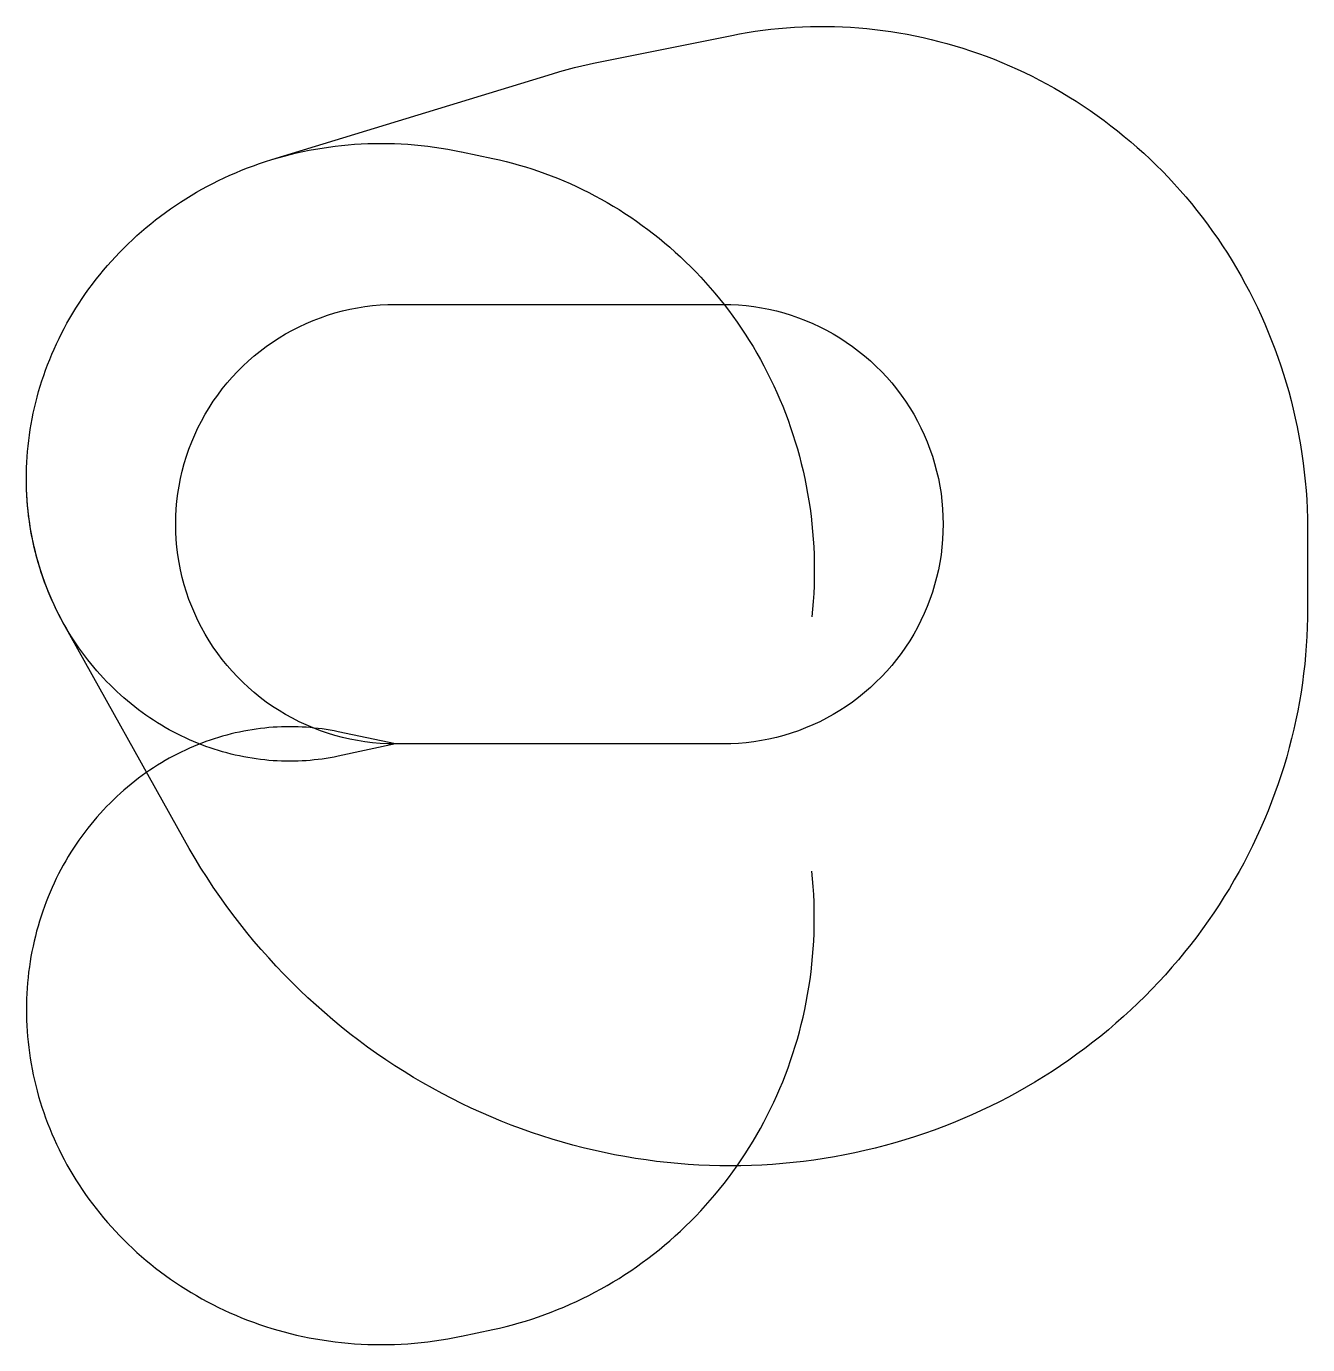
# Model space of a CAD drawing. Header units: metres. Extents: x -12441 to 30737, y -20249 to 24193.
import ezdxf

# ---------------------------------------------------------------- set-up
doc = ezdxf.new("R2010")
doc.units = ezdxf.units.M

msp = doc.modelspace()

# ---------------------------------------------------------------- linework, layer by layer
at = {"layer": 'NorminalTrack', "color": 1}
msp.add_lwpolyline([(0, 0), (0, 0), (-259, 5), (-517, 18), (-774, 41), (-1031, 72), (-1287, 113), (-1540, 162), (-1792, 220), (-2042, 287), (-2290, 363), (-2534, 447), (-2776, 540), (-3014, 641), (-3248, 750), (-3478, 867), (-3705, 993), (-3926, 1126), (-4143, 1267), (-4355, 1415), (-4562, 1571), (-4763, 1733), (-4958, 1903), (-5147, 2079), (-5330, 2262), (-5506, 2452), (-5676, 2647), (-5839, 2848), (-5994, 3054), (-6143, 3266), (-6283, 3483), (-6417, 3705), (-6542, 3931), (-6659, 4161), (-6769, 4396), (-6870, 4634), (-6962, 4875), (-7047, 5120), (-7122, 5367), (-7189, 5617), (-7247, 5869), (-7297, 6123), (-7337, 6378), (-7369, 6635), (-7391, 6892), (-7405, 7151), (-7409, 7409), (-7405, 7668), (-7391, 7926), (-7369, 8184), (-7337, 8440), (-7297, 8696), (-7247, 8950), (-7189, 9202), (-7122, 9452), (-7047, 9699), (-6962, 9943), (-6870, 10185), (-6769, 10423), (-6659, 10657), (-6542, 10888), (-6417, 11114), (-6283, 11336), (-6143, 11552), (-5994, 11764), (-5839, 11971), (-5676, 12172), (-5506, 12367), (-5330, 12556), (-5147, 12739), (-4958, 12915), (-4763, 13085), (-4562, 13248), (-4355, 13404), (-4143, 13552), (-3926, 13693), (-3705, 13826), (-3478, 13951), (-3248, 14069), (-3014, 14178), (-2776, 14279), (-2534, 14372), (-2290, 14456), (-2042, 14532), (-1792, 14598), (-1540, 14657), (-1287, 14706), (-1031, 14746), (-774, 14778), (-517, 14801), (-259, 14814), (0, 14819), (0, 14819), (11044, 14819), (11044, 14819), (11303, 14814), (11561, 14801), (11819, 14778), (12076, 14746), (12331, 14706), (12585, 14657), (12837, 14598), (13087, 14532), (13334, 14456), (13579, 14372), (13820, 14279), (14058, 14178), (14293, 14069), (14523, 13951), (14749, 13826), (14971, 13693), (15188, 13552), (15400, 13404), (15606, 13248), (15807, 13085), (16002, 12915), (16191, 12739), (16374, 12556), (16551, 12367), (16720, 12172), (16883, 11971), (17039, 11764), (17187, 11552), (17328, 11336), (17461, 11114), (17586, 10888), (17704, 10657), (17813, 10423), (17914, 10185), (18007, 9943), (18091, 9699), (18167, 9452), (18234, 9202), (18292, 8950), (18341, 8696), (18382, 8440), (18413, 8184), (18436, 7926), (18449, 7668), (18454, 7409), (18449, 7151), (18436, 6892), (18413, 6635), (18382, 6378), (18341, 6123), (18292, 5869), (18234, 5617), (18167, 5367), (18091, 5120), (18007, 4875), (17914, 4634), (17813, 4396), (17704, 4161), (17586, 3931), (17461, 3705), (17328, 3483), (17187, 3266), (17039, 3054), (16883, 2848), (16720, 2647), (16551, 2452), (16374, 2262), (16191, 2079), (16002, 1903), (15807, 1733), (15606, 1571), (15400, 1415), (15188, 1267), (14971, 1126), (14749, 993), (14523, 867), (14293, 750), (14058, 641), (13820, 540), (13579, 447), (13334, 363), (13087, 287), (12837, 220), (12585, 162), (12331, 113), (12076, 72), (11819, 41), (11561, 18), (11303, 5), (11044, 0), (0, 0)], dxfattribs=at)
at = {"layer": 'WindSpiral', "color": 5}
for points in [[(0, 0), (-1937, -412), (-2068, -439), (-2201, -464), (-2334, -486), (-2468, -506), (-2603, -524), (-2738, -539), (-2874, -553), (-3011, -563), (-3149, -572), (-3287, -578), (-3426, -582), (-3565, -583), (-3705, -582), (-3845, -578), (-3985, -572), (-4126, -563), (-4267, -552), (-4409, -539), (-4550, -523), (-4692, -504), (-4834, -483), (-4976, -459), (-5118, -433), (-5260, -404), (-5402, -373), (-5544, -339), (-5686, -302), (-5827, -263), (-5968, -221), (-6109, -177), (-6250, -130), (-6390, -80), (-6529, -28), (-6669, 27), (-6807, 84), (-6945, 144), (-7083, 207), (-7219, 272), (-7355, 339), (-7491, 410), (-7625, 483), (-7758, 558), (-7891, 636), (-8023, 717), (-8153, 800), (-8283, 885), (-8411, 974), (-8538, 1064), (-8664, 1157), (-8789, 1253), (-8912, 1351), (-9034, 1452), (-9155, 1554), (-9274, 1660), (-9391, 1767), (-9507, 1877), (-9622, 1990), (-9735, 2105), (-9846, 2222), (-9955, 2341), (-10063, 2462), (-10168, 2586), (-10272, 2712), (-10374, 2840), (-10474, 2970), (-10572, 3102), (-10668, 3237), (-10762, 3373), (-10854, 3512), (-10943, 3652), (-11030, 3794), (-11115, 3939), (-11198, 4085), (-11279, 4233), (-11357, 4382), (-11432, 4534), (-11505, 4687), (-11576, 4842), (-11644, 4999), (-11710, 5157), (-11773, 5317), (-11833, 5478), (-11891, 5640), (-11946, 5805), (-11998, 5970), (-12047, 6137), (-12094, 6305), (-12138, 6474), (-12179, 6645), (-12217, 6817), (-12252, 6990), (-12285, 7163), (-12314, 7338), (-12340, 7514), (-12364, 7691), (-12384, 7868), (-12401, 8047), (-12415, 8226), (-12426, 8406), (-12434, 8586), (-12439, 8767), (-12441, 8949), (-12439, 9131), (-12434, 9313), (-12427, 9496), (-12415, 9679), (-12401, 9862), (-12383, 10046), (-12363, 10229), (-12338, 10413), (-12311, 10597), (-12280, 10781), (-12246, 10964), (-12209, 11148), (-12169, 11331), (-12125, 11514), (-12078, 11696), (-12027, 11879), (-11973, 12060), (-11916, 12242), (-11856, 12422), (-11792, 12602), (-11725, 12782), (-11655, 12960), (-11581, 13138), (-11505, 13315), (-11425, 13491), (-11341, 13666), (-11255, 13839), (-11165, 14012), (-11072, 14184), (-10975, 14354), (-10876, 14523), (-10773, 14691), (-10667, 14857), (-10558, 15022), (-10446, 15185), (-10331, 15347), (-10213, 15507), (-10092, 15665), (-9967, 15821), (-9840, 15976), (-9709, 16129), (-9576, 16279), (-9440, 16428), (-9301, 16575), (-9159, 16720), (-9014, 16862), (-8866, 17002), (-8716, 17140), (-8563, 17276), (-8407, 17409), (-8248, 17540), (-8087, 17668), (-7923, 17794), (-7757, 17917), (-7588, 18037), (-7417, 18155), (-7243, 18270), (-7067, 18383), (-6889, 18492), (-6708, 18598), (-6525, 18702), (-6340, 18803), (-6153, 18900), (-5963, 18995), (-5772, 19086), (-5579, 19174), (-5383, 19259), (-5186, 19341), (-4987, 19420), (-4786, 19495), (-4584, 19567), (-4379, 19635), (-4173, 19700), (-4173, 19700), (5295, 22598), (5538, 22670), (5782, 22738), (6028, 22802), (6275, 22861), (6524, 22917), (6670, 22947), (11331, 23890), (11591, 23940), (11853, 23986), (12116, 24027), (12380, 24064), (12645, 24096), (12911, 24124), (13178, 24147), (13446, 24166), (13714, 24179), (13983, 24188), (14253, 24193), (14523, 24193), (14794, 24188), (15065, 24178), (15336, 24163), (15608, 24144), (15879, 24120), (16151, 24091), (16423, 24058), (16694, 24019), (16965, 23976), (17236, 23928), (17506, 23875), (17776, 23817), (18045, 23755), (18314, 23688), (18581, 23616), (18848, 23539), (19114, 23457), (19379, 23371), (19643, 23279), (19906, 23183), (20168, 23083), (20428, 22977), (20686, 22867), (20943, 22752), (21199, 22633), (21453, 22509), (21705, 22380), (21955, 22247), (22203, 22109), (22449, 21966), (22693, 21819), (22935, 21668), (23174, 21512), (23411, 21352), (23646, 21187), (23878, 21018), (24108, 20845), (24335, 20667), (24559, 20485), (24780, 20299), (24998, 20109), (25214, 19915), (25426, 19716), (25635, 19514), (25841, 19308), (26043, 19097), (26243, 18883), (26438, 18665), (26631, 18444), (26819, 18219), (27004, 17990), (27185, 17757), (27363, 17521), (27536, 17282), (27706, 17039), (27871, 16793), (28033, 16544), (28190, 16291), (28344, 16036), (28492, 15777), (28637, 15515), (28777, 15251), (28913, 14984), (29045, 14713), (29172, 14441), (29294, 14165), (29411, 13887), (29524, 13607), (29632, 13324), (29736, 13039), (29834, 12752), (29928, 12463), (30017, 12171), (30101, 11878), (30179, 11583), (30253, 11286), (30322, 10987), (30385, 10687), (30444, 10385), (30497, 10082), (30545, 9777), (30587, 9471), (30625, 9164), (30657, 8856), (30683, 8547), (30705, 8237), (30721, 7926), (30731, 7615), (30736, 7303), (30737, 7166), (30737, 4567), (30734, 4254), (30726, 3941), (30712, 3627), (30693, 3314), (30668, 3000), (30638, 2686), (30602, 2373), (30561, 2059), (30514, 1746), (30462, 1434), (30404, 1122), (30341, 810), (30272, 499), (30197, 189), (30117, -120), (30032, -428), (29941, -735), (29844, -1041), (29743, -1346), (29635, -1649), (29522, -1951), (29404, -2251), (29280, -2550), (29151, -2847), (29017, -3142), (28877, -3434), (28732, -3725), (28582, -4014), (28426, -4300), (28266, -4585), (28100, -4866), (27929, -5145), (27753, -5422), (27571, -5696), (27385, -5967), (27194, -6235), (26998, -6500), (26797, -6762), (26591, -7020), (26380, -7276), (26165, -7528), (25945, -7777), (25720, -8022), (25491, -8263), (25257, -8501), (25019, -8735), (24777, -8965), (24530, -9192), (24279, -9414), (24023, -9632), (23764, -9846), (23500, -10056), (23233, -10261), (22961, -10462), (22686, -10658), (22407, -10850), (22124, -11037), (21838, -11220), (21548, -11397), (21254, -11570), (20958, -11738), (20657, -11901), (20354, -12059), (20048, -12212), (19738, -12359), (19426, -12502), (19111, -12639), (18792, -12770), (18472, -12897), (18148, -13018), (17822, -13133), (17494, -13243), (17164, -13347), (16831, -13446), (16496, -13539), (16159, -13626), (15820, -13707), (15479, -13783), (15137, -13852), (14793, -13916), (14447, -13974), (14100, -14026), (13752, -14072), (13402, -14111), (13052, -14145), (12700, -14173), (12348, -14194), (11994, -14210), (11640, -14219), (11286, -14222), (10930, -14219), (10575, -14210), (10219, -14194), (9863, -14172), (9508, -14144), (9152, -14110), (8796, -14070), (8441, -14023), (8086, -13970), (7732, -13911), (7378, -13845), (7025, -13773), (6673, -13695), (6321, -13611), (5971, -13520), (5622, -13423), (5275, -13320), (4928, -13211), (4584, -13096), (4240, -12974), (3899, -12847), (3559, -12713), (3222, -12573), (2886, -12427), (2553, -12275), (2222, -12117), (1893, -11954), (1567, -11784), (1243, -11608), (922, -11426), (604, -11239), (289, -11046), (-23, -10847), (-332, -10642), (-638, -10432), (-940, -10217), (-1240, -9995), (-1535, -9768), (-1827, -9536), (-2115, -9299), (-2399, -9056), (-2680, -8808), (-2956, -8555), (-3228, -8296), (-3496, -8033), (-3760, -7765), (-4019, -7491), (-4274, -7213), (-4524, -6930), (-4770, -6643), (-5011, -6351), (-5247, -6054), (-5478, -5753), (-5704, -5448), (-5925, -5138), (-6141, -4824), (-6351, -4506), (-6556, -4184), (-6756, -3858), (-6950, -3528), (-7112, -3243), (-11188, 4066), (-11269, 4214), (-11347, 4364), (-11423, 4515), (-11496, 4668), (-11567, 4823), (-11636, 4979), (-11702, 5137), (-11765, 5296), (-11826, 5457), (-11884, 5620), (-11939, 5784), (-11991, 5949), (-12041, 6116), (-12088, 6284), (-12133, 6453), (-12174, 6623), (-12212, 6795), (-12248, 6968), (-12281, 7141), (-12310, 7316), (-12337, 7492), (-12361, 7669), (-12381, 7846), (-12399, 8024), (-12414, 8203), (-12425, 8383), (-12433, 8563), (-12439, 8744), (-12441, 8926), (-12441, 8952)], [(0, 0), (-1937, -412), (-2068, -439), (-2201, -464), (-2334, -486), (-2468, -506), (-2603, -524), (-2738, -539), (-2874, -553), (-3011, -563), (-3149, -572), (-3287, -578), (-3426, -582), (-3565, -583), (-3705, -582), (-3845, -578), (-3985, -572), (-4126, -563), (-4267, -552), (-4409, -539), (-4550, -523), (-4692, -504), (-4834, -483), (-4976, -459), (-5118, -433), (-5260, -404), (-5402, -373), (-5544, -339), (-5686, -302), (-5827, -263), (-5968, -221), (-6109, -177), (-6250, -130), (-6390, -80), (-6529, -28), (-6669, 27), (-6807, 84), (-6945, 144), (-7083, 207), (-7219, 272), (-7355, 339), (-7491, 410), (-7625, 483), (-7758, 558), (-7891, 636), (-8023, 717), (-8153, 800), (-8283, 885), (-8411, 974), (-8538, 1064), (-8664, 1157), (-8789, 1253), (-8912, 1351), (-9034, 1452), (-9155, 1554), (-9274, 1660), (-9391, 1767), (-9507, 1877), (-9622, 1990), (-9735, 2105), (-9846, 2222), (-9955, 2341), (-10063, 2462), (-10168, 2586), (-10272, 2712), (-10374, 2840), (-10474, 2970), (-10572, 3102), (-10668, 3237), (-10762, 3373), (-10854, 3512), (-10943, 3652), (-11030, 3794), (-11115, 3939), (-11198, 4085), (-11279, 4233), (-11357, 4382), (-11432, 4534), (-11505, 4687), (-11576, 4842), (-11644, 4999), (-11710, 5157), (-11773, 5317), (-11833, 5478), (-11891, 5640), (-11946, 5805), (-11998, 5970), (-12047, 6137), (-12094, 6305), (-12138, 6474), (-12179, 6645), (-12217, 6817), (-12252, 6990), (-12285, 7163), (-12314, 7338), (-12340, 7514), (-12364, 7691), (-12384, 7868), (-12401, 8047), (-12415, 8226), (-12426, 8406), (-12434, 8586), (-12439, 8767), (-12441, 8949), (-12439, 9131), (-12434, 9313), (-12427, 9496), (-12415, 9679), (-12401, 9862), (-12383, 10046), (-12363, 10229), (-12338, 10413), (-12311, 10597), (-12280, 10781), (-12246, 10964), (-12209, 11148), (-12169, 11331), (-12125, 11514), (-12078, 11696), (-12027, 11879), (-11973, 12060), (-11916, 12242), (-11856, 12422), (-11792, 12602), (-11725, 12782), (-11655, 12960), (-11581, 13138), (-11505, 13315), (-11425, 13491), (-11341, 13666), (-11255, 13839), (-11165, 14012), (-11072, 14184), (-10975, 14354), (-10876, 14523), (-10773, 14691), (-10667, 14857), (-10558, 15022), (-10446, 15185), (-10331, 15347), (-10213, 15507), (-10092, 15665), (-9967, 15821), (-9840, 15976), (-9709, 16129), (-9576, 16279), (-9440, 16428), (-9301, 16575), (-9159, 16720), (-9014, 16862), (-8866, 17002), (-8716, 17140), (-8563, 17276), (-8407, 17409), (-8248, 17540), (-8087, 17668), (-7923, 17794), (-7757, 17917), (-7588, 18037), (-7417, 18155), (-7243, 18270), (-7067, 18383), (-6889, 18492), (-6708, 18598), (-6525, 18702), (-6340, 18803), (-6153, 18900), (-5963, 18995), (-5772, 19086), (-5579, 19174), (-5383, 19259), (-5186, 19341), (-4987, 19420), (-4786, 19495), (-4584, 19567), (-4379, 19635), (-4173, 19700), (-3966, 19761), (-3757, 19819), (-3547, 19874), (-3335, 19925), (-3122, 19972), (-2908, 20016), (-2692, 20056), (-2476, 20092), (-2258, 20125), (-2039, 20154), (-1820, 20179), (-1599, 20200), (-1378, 20217), (-1156, 20231), (-933, 20241), (-710, 20247), (-486, 20249), (-262, 20247), (-37, 20241), (188, 20231), (413, 20218), (639, 20200), (864, 20178), (1090, 20153), (1316, 20123), (1541, 20090), (1767, 20052), (1992, 20010), (2217, 19965), (2226, 19963), (3282, 19738), (3503, 19689), (3723, 19636), (3943, 19579), (4162, 19518), (4380, 19453), (4598, 19385), (4815, 19312), (5031, 19235), (5246, 19155), (5460, 19070), (5673, 18982), (5885, 18890), (6096, 18794), (6305, 18694), (6513, 18590), (6720, 18482), (6925, 18371), (7129, 18255), (7331, 18136), (7531, 18014), (7729, 17887), (7926, 17757), (8121, 17623), (8313, 17485), (8504, 17344), (8692, 17199), (8879, 17051), (9063, 16899), (9245, 16744), (9424, 16585), (9601, 16423), (9775, 16257), (9947, 16088), (10116, 15916), (10283, 15740), (10447, 15561), (10608, 15380), (10765, 15194), (10921, 15006), (11073, 14815), (11221, 14621), (11367, 14424), (11510, 14223), (11649, 14021), (11785, 13815), (11918, 13606), (12047, 13395), (12173, 13181), (12295, 12965), (12414, 12746), (12529, 12525), (12641, 12301), (12748, 12075), (12852, 11847), (12953, 11616), (13049, 11384), (13141, 11149), (13230, 10912), (13314, 10673), (13394, 10433), (13471, 10190), (13543, 9946), (13611, 9700), (13675, 9453), (13735, 9204), (13790, 8953), (13841, 8702), (13888, 8448), (13931, 8194), (13969, 7939), (14002, 7682), (14032, 7424), (14056, 7166), (14077, 6906), (14093, 6646), (14104, 6385), (14111, 6123), (14113, 5861), (14111, 5599), (14104, 5336), (14092, 5072), (14076, 4809), (14055, 4545), (14031, 4292)], [(0, 0), (-1937, 412), (-2068, 439), (-2201, 464), (-2334, 486), (-2468, 506), (-2603, 524), (-2738, 539), (-2874, 553), (-3011, 563), (-3149, 572), (-3287, 578), (-3426, 582), (-3565, 583), (-3705, 582), (-3845, 578), (-3985, 572), (-4126, 563), (-4267, 552), (-4409, 539), (-4550, 523), (-4692, 504), (-4834, 483), (-4976, 459), (-5118, 433), (-5260, 404), (-5402, 373), (-5544, 339), (-5686, 302), (-5827, 263), (-5968, 221), (-6109, 177), (-6250, 130), (-6390, 80), (-6529, 28), (-6669, -27), (-6807, -84), (-6945, -144), (-7083, -207), (-7219, -272), (-7355, -339), (-7491, -410), (-7625, -483), (-7758, -558), (-7891, -636), (-8023, -717), (-8153, -800), (-8283, -885), (-8411, -974), (-8538, -1064), (-8664, -1157), (-8789, -1253), (-8912, -1351), (-9034, -1452), (-9155, -1554), (-9274, -1660), (-9391, -1767), (-9507, -1877), (-9622, -1990), (-9735, -2105), (-9846, -2222), (-9955, -2341), (-10063, -2462), (-10168, -2586), (-10272, -2712), (-10374, -2840), (-10474, -2970), (-10572, -3102), (-10668, -3237), (-10762, -3373), (-10854, -3512), (-10943, -3652), (-11030, -3794), (-11115, -3939), (-11198, -4085), (-11279, -4233), (-11357, -4382), (-11432, -4534), (-11505, -4687), (-11576, -4842), (-11644, -4999), (-11710, -5157), (-11773, -5317), (-11833, -5478), (-11891, -5640), (-11946, -5805), (-11998, -5970), (-12047, -6137), (-12094, -6305), (-12138, -6474), (-12179, -6645), (-12217, -6817), (-12252, -6990), (-12285, -7163), (-12314, -7338), (-12340, -7514), (-12364, -7691), (-12384, -7868), (-12401, -8047), (-12415, -8226), (-12426, -8406), (-12434, -8586), (-12439, -8767), (-12441, -8949), (-12439, -9131), (-12434, -9313), (-12427, -9496), (-12415, -9679), (-12401, -9862), (-12383, -10046), (-12363, -10229), (-12338, -10413), (-12311, -10597), (-12280, -10781), (-12246, -10964), (-12209, -11148), (-12169, -11331), (-12125, -11514), (-12078, -11696), (-12027, -11879), (-11973, -12060), (-11916, -12242), (-11856, -12422), (-11792, -12602), (-11725, -12782), (-11655, -12960), (-11581, -13138), (-11505, -13315), (-11425, -13491), (-11341, -13666), (-11255, -13839), (-11165, -14012), (-11072, -14184), (-10975, -14354), (-10876, -14523), (-10773, -14691), (-10667, -14857), (-10558, -15022), (-10446, -15185), (-10331, -15347), (-10213, -15507), (-10092, -15665), (-9967, -15821), (-9840, -15976), (-9709, -16129), (-9576, -16279), (-9440, -16428), (-9301, -16575), (-9159, -16720), (-9014, -16862), (-8866, -17002), (-8716, -17140), (-8563, -17276), (-8407, -17409), (-8248, -17540), (-8087, -17668), (-7923, -17794), (-7757, -17917), (-7588, -18037), (-7417, -18155), (-7243, -18270), (-7067, -18383), (-6889, -18492), (-6708, -18598), (-6525, -18702), (-6340, -18803), (-6153, -18900), (-5963, -18995), (-5772, -19086), (-5579, -19174), (-5383, -19259), (-5186, -19341), (-4987, -19420), (-4786, -19495), (-4584, -19567), (-4379, -19635), (-4173, -19700), (-3966, -19761), (-3757, -19819), (-3547, -19874), (-3335, -19925), (-3122, -19972), (-2908, -20016), (-2692, -20056), (-2476, -20092), (-2258, -20125), (-2039, -20154), (-1820, -20179), (-1599, -20200), (-1378, -20217), (-1156, -20231), (-933, -20241), (-710, -20247), (-486, -20249), (-262, -20247), (-37, -20241), (188, -20231), (413, -20218), (639, -20200), (864, -20178), (1090, -20153), (1316, -20123), (1541, -20090), (1767, -20052), (1992, -20010), (2217, -19965), (2226, -19963), (3282, -19738), (3503, -19689), (3723, -19636), (3943, -19579), (4162, -19518), (4380, -19453), (4598, -19385), (4815, -19312), (5031, -19235), (5246, -19155), (5460, -19070), (5673, -18982), (5885, -18890), (6096, -18794), (6305, -18694), (6513, -18590), (6720, -18482), (6925, -18371), (7129, -18255), (7331, -18136), (7531, -18014), (7729, -17887), (7926, -17757), (8121, -17623), (8313, -17485), (8504, -17344), (8692, -17199), (8879, -17051), (9063, -16899), (9245, -16744), (9424, -16585), (9601, -16423), (9775, -16257), (9947, -16088), (10116, -15916), (10283, -15740), (10447, -15561), (10608, -15380), (10765, -15194), (10921, -15006), (11073, -14815), (11221, -14621), (11367, -14424), (11510, -14223), (11649, -14021), (11785, -13815), (11918, -13606), (12047, -13395), (12173, -13181), (12295, -12965), (12414, -12746), (12529, -12525), (12641, -12301), (12748, -12075), (12852, -11847), (12953, -11616), (13049, -11384), (13141, -11149), (13230, -10912), (13314, -10673), (13394, -10433), (13471, -10190), (13543, -9946), (13611, -9700), (13675, -9453), (13735, -9204), (13790, -8953), (13841, -8702), (13888, -8448), (13931, -8194), (13969, -7939), (14002, -7682), (14032, -7424), (14056, -7166), (14077, -6906), (14093, -6646), (14104, -6385), (14111, -6123), (14113, -5861), (14111, -5599), (14104, -5336), (14092, -5072), (14076, -4809), (14055, -4545), (14031, -4292)]]:
    msp.add_lwpolyline(points, dxfattribs=at)

doc.saveas('drawing.dxf')
